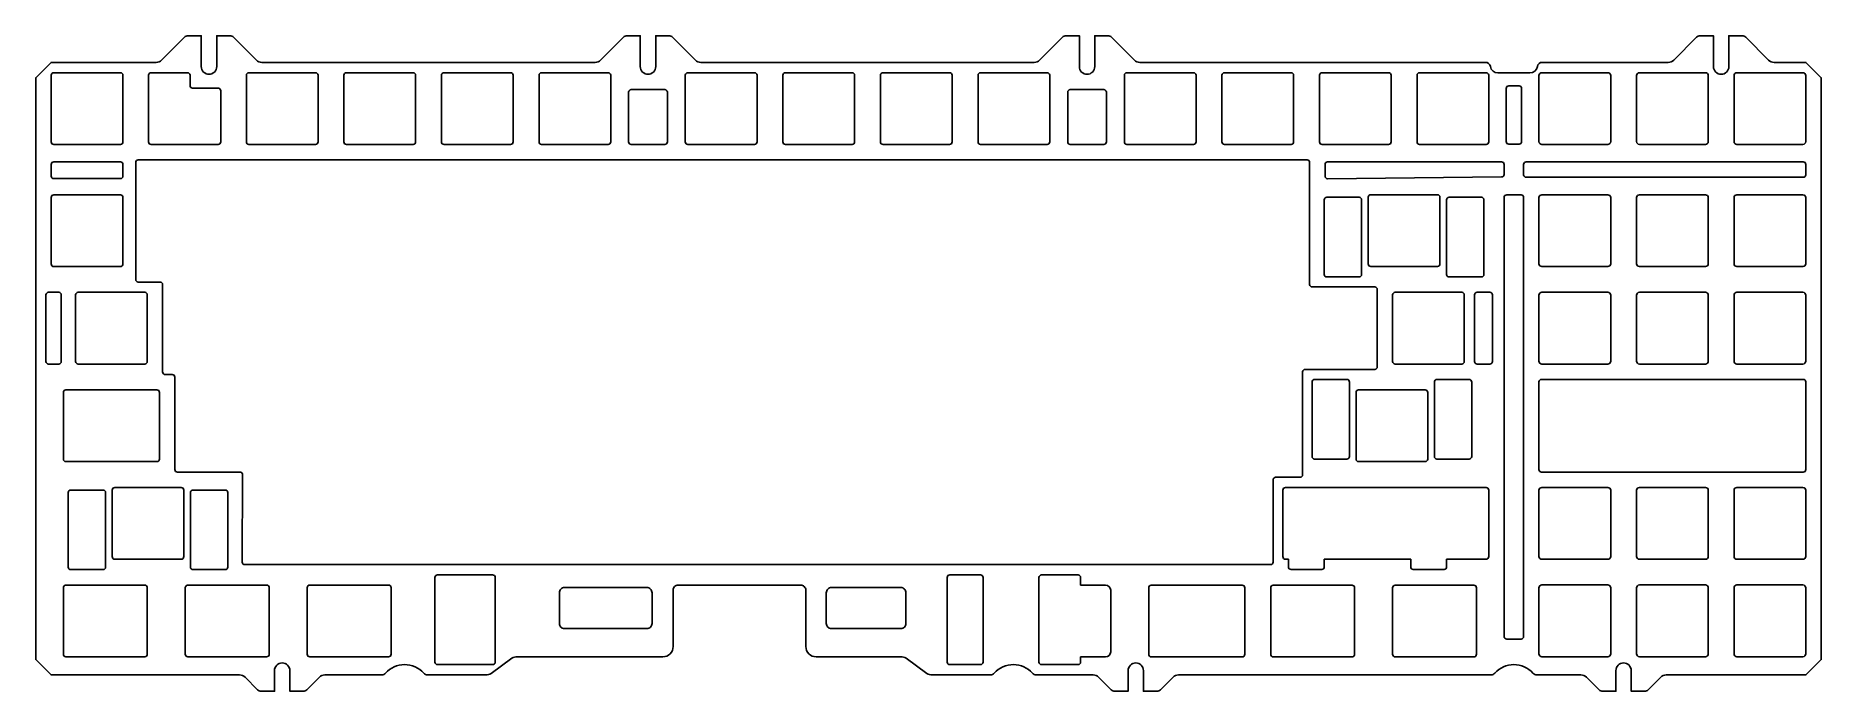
# Model space of a CAD drawing. Header units: inches. Extents: x 71 to 420, y 37 to 165.
import ezdxf

# ---------------------------------------------------------------- set-up
doc = ezdxf.new("R2010")
doc.units = ezdxf.units.IN
doc.header["$MEASUREMENT"] = 0
doc.layers.add('HOLE', color=10, linetype='Continuous')
doc.layers.add('최종보강', color=7, linetype='Continuous')

msp = doc.modelspace()

# ---------------------------------------------------------------- linework, layer by layer
at = {"color": 7}
for p, q in [((74.26, 139.76), (74.26, 137.49)), ((87.76, 140.26), (74.76, 140.26)), ((88.26, 139.76), (88.26, 137.49)), ((90.76, 140.16), (90.76, 117.3)), ((91.26, 140.66), (319.49, 140.66)), ((319.99, 140.16), (319.99, 116.35)), ((322.99, 137.48), (322.99, 139.76)), ((357.46, 140.26), (323.49, 140.26)), ((357.96, 137.82), (357.96, 139.76)), ((361.77, 137.76), (361.77, 139.76)), ((362.27, 140.26), (416.37, 140.26)), ((416.87, 139.76), (416.87, 137.76)), ((87.76, 136.99), (74.76, 136.99)), ((357.47, 137.32), (323.5, 136.98)), ((362.27, 137.26), (416.37, 137.26)), ((91.26, 116.8), (95.52, 116.8)), ((96.02, 116.3), (96.02, 99.25)), ((320.49, 115.85), (332.69, 115.85)), ((333.19, 115.35), (333.19, 100.25)), ((96.52, 98.75), (97.9, 98.75)), ((98.4, 98.25), (98.4, 80.2)), ((318.61, 79.2), (318.61, 99.25)), ((332.69, 99.75), (319.11, 99.75)), ((364.77, 97.3), (364.77, 80.2)), ((416.87, 97.3), (416.87, 80.2)), ((98.9, 79.7), (111.12, 79.7)), ((111.55, 62.15), (111.62, 79.2)), ((312.85, 62.15), (312.85, 78.2)), ((108.75, 75.71), (108.75, 61.17)), ((354.96, 76.2), (354.96, 63.2)), ((112.05, 61.65), (312.35, 61.65)), ((315.81, 62.7), (315.26, 62.7)), ((322.35, 60.7), (316.35, 60.7)), ((339.72, 61.19), (339.72, 62.7))]:
    msp.add_line(p, q, dxfattribs=at)
at = {"color": 7, "linetype": 'Continuous', "lineweight": 25}
for p, q in [((313.35, 78.7), (318.11, 78.7)), ((314.76, 63.2), (314.76, 76.2)), ((315.26, 76.7), (354.46, 76.7)), ((267.64, 59.63), (274.76, 59.63)), ((315.76, 62.7), (315.85, 62.7)), ((315.85, 61.2), (315.85, 62.7)), ((339.72, 62.7), (322.85, 62.7)), ((322.85, 62.7), (322.85, 61.2)), ((354.46, 62.7), (346.73, 62.7)), ((346.73, 62.7), (346.73, 61.19)), ((267.14, 42.63), (267.14, 59.13)), ((275.26, 59.13), (275.26, 57.63)), ((275.26, 57.63), (280.14, 57.63)), ((281.14, 56.63), (281.14, 44.63)), ((267.64, 42.13), (274.76, 42.13)), ((275.26, 42.63), (275.26, 43.63)), ((280.14, 43.63), (275.26, 43.63))]:
    msp.add_line(p, q, dxfattribs=at)
at = {"color": 7}
for points in [[(364.77, 157.11, -0.414214), (365.32, 157.66), (378.22, 157.66, -0.414214), (378.77, 157.11), (378.77, 144.21, -0.414214), (378.22, 143.66), (365.32, 143.66, -0.414214), (364.77, 144.21)], [(397.27, 157.66, -0.414214), (397.82, 157.11), (397.82, 144.21, -0.414214), (397.27, 143.66), (384.37, 143.66, -0.414214), (383.82, 144.21), (383.82, 157.11, -0.414214), (384.37, 157.66)], [(416.32, 157.66, -0.414214), (416.87, 157.11), (416.87, 144.21, -0.414214), (416.32, 143.66), (403.42, 143.66, -0.414214), (402.87, 144.21), (402.87, 157.11, -0.414214), (403.42, 157.66)], [(364.77, 133.28, -0.414214), (365.32, 133.83), (378.22, 133.83, -0.414214), (378.77, 133.28), (378.77, 120.38, -0.414214), (378.22, 119.83), (365.32, 119.83, -0.414214), (364.77, 120.38)], [(397.27, 133.83, -0.414214), (397.82, 133.28), (397.82, 120.38, -0.414214), (397.27, 119.83), (384.37, 119.83, -0.414214), (383.82, 120.38), (383.82, 133.28, -0.414214), (384.37, 133.83)], [(416.32, 133.83, -0.414214), (416.87, 133.28), (416.87, 120.38, -0.414214), (416.32, 119.83), (403.42, 119.83, -0.414214), (402.87, 120.38), (402.87, 133.28, -0.414214), (403.42, 133.83)], [(364.77, 114.25, -0.414214), (365.32, 114.8), (378.22, 114.8, -0.414214), (378.77, 114.25), (378.77, 101.35, -0.414214), (378.22, 100.8), (365.32, 100.8, -0.414214), (364.77, 101.35)], [(397.27, 114.8, -0.414214), (397.82, 114.25), (397.82, 101.35, -0.414214), (397.27, 100.8), (384.37, 100.8, -0.414214), (383.82, 101.35), (383.82, 114.25, -0.414214), (384.37, 114.8)], [(416.32, 114.8, -0.414214), (416.87, 114.25), (416.87, 101.35, -0.414214), (416.32, 100.8), (403.42, 100.8, -0.414214), (402.87, 101.35), (402.87, 114.25, -0.414214), (403.42, 114.8)], [(364.77, 76.15, -0.414214), (365.32, 76.7), (378.22, 76.7, -0.414214), (378.77, 76.15), (378.77, 63.25, -0.414214), (378.22, 62.7), (365.32, 62.7, -0.414214), (364.77, 63.25)], [(397.27, 76.7, -0.414214), (397.82, 76.15), (397.82, 63.25, -0.414214), (397.27, 62.7), (384.37, 62.7, -0.414214), (383.82, 63.25), (383.82, 76.15, -0.414214), (384.37, 76.7)], [(416.32, 76.7, -0.414214), (416.87, 76.15), (416.87, 63.25, -0.414214), (416.32, 62.7), (403.42, 62.7, -0.414214), (402.87, 63.25), (402.87, 76.15, -0.414214), (403.42, 76.7)], [(364.77, 57.12, -0.414214), (365.32, 57.67), (378.22, 57.67, -0.414214), (378.77, 57.12), (378.77, 44.22, -0.414214), (378.22, 43.67), (365.32, 43.67, -0.414214), (364.77, 44.22)], [(397.27, 57.67, -0.414214), (397.82, 57.12), (397.82, 44.22, -0.414214), (397.27, 43.67), (384.37, 43.67, -0.414214), (383.82, 44.22), (383.82, 57.12, -0.414214), (384.37, 57.67)], [(416.32, 57.67, -0.414214), (416.87, 57.12), (416.87, 44.22, -0.414214), (416.32, 43.67), (403.42, 43.67, -0.414214), (402.87, 44.22), (402.87, 57.12, -0.414214), (403.42, 57.67)]]:
    msp.add_lwpolyline(points, format="xyb", close=True, dxfattribs=at)
for centre, start, end in [((74.76, 139.76), 90, 180), ((87.76, 139.76), 0, 90), ((91.26, 140.16), 90, 180), ((319.49, 140.16), 360, 90), ((323.49, 139.76), 90, 180), ((357.46, 139.76), 0, 90), ((362.27, 139.76), 90, 180), ((416.37, 139.76), 0, 90), ((74.76, 137.49), 180, 270), ((87.76, 137.49), 270, 0), ((323.49, 137.48), 180, 270.5705), ((357.46, 137.82), 270.5705, 0), ((362.27, 137.76), 180, 270), ((416.37, 137.76), 270, 0), ((91.26, 117.3), 180, 270), ((95.52, 116.3), 360, 90), ((320.49, 116.35), 180, 270), ((332.69, 115.35), 0, 90), ((96.52, 99.25), 180, 270), ((97.9, 98.25), 0, 90), ((319.11, 99.25), 90, 180), ((332.69, 100.25), 270, 0), ((365.27, 97.3), 90, 180), ((416.37, 97.3), 0, 90), ((98.9, 80.2), 180, 270), ((365.27, 80.2), 180, 270), ((416.37, 80.2), 270, 0), ((111.12, 79.2), 359.7835, 90), ((313.35, 78.2), 89.9999, 180), ((108.25, 75.71), 0, 90), ((354.46, 76.2), 0, 89.9999), ((315.26, 63.2), 180, 270), ((108.25, 61.17), 270, 0), ((112.05, 62.15), 179.7835, 270), ((312.35, 62.15), 270, 0), ((322.35, 61.2), 270, 0), ((340.22, 61.19), 180, 270), ((346.23, 61.19), 270, 0)]:
    msp.add_arc(centre, 0.5, start, end, dxfattribs=at)
at = {"color": 7, "lineweight": 25}
for centre, start, end in [((318.11, 79.2), 269.9999, 0), ((354.46, 63.2), 270, 0), ((316.35, 61.2), 180, 270)]:
    msp.add_arc(centre, 0.5, start, end, dxfattribs=at)
at = {"color": 7, "linetype": 'Continuous', "lineweight": 25}
for centre, radius, start, end in [((315.26, 76.2), 0.5, 89.9999, 180), ((353.96, 75.7), 1, 89.4666, 90), ((267.64, 59.13), 0.5, 90, 180), ((274.76, 59.13), 0.5, 0, 90), ((280.14, 56.63), 1, 0, 90), ((267.64, 42.63), 0.5, 180, 270), ((274.76, 42.63), 0.5, 270, 0), ((280.14, 44.63), 1, 270, 360)]:
    msp.add_arc(centre, radius, start, end, dxfattribs=at)
at = {"layer": 'Defpoints', "color": 7}
for p, q in [((74.26, 144.16), (74.26, 157.16)), ((74.76, 157.66), (87.76, 157.66)), ((88.26, 144.16), (88.26, 157.16)), ((93.26, 144.16), (93.26, 157.16)), ((93.76, 157.66), (100.86, 157.66)), ((101.36, 155.16), (101.36, 157.16)), ((112.36, 144.16), (112.36, 157.16)), ((112.86, 157.66), (125.86, 157.66)), ((126.36, 144.16), (126.36, 157.16)), ((131.41, 144.16), (131.41, 157.16)), ((131.91, 157.66), (144.91, 157.66)), ((145.41, 144.16), (145.41, 157.16)), ((150.46, 144.16), (150.46, 157.16)), ((150.96, 157.66), (163.96, 157.66)), ((164.46, 144.16), (164.46, 157.16)), ((169.51, 144.16), (169.51, 157.16)), ((170.01, 157.66), (183.01, 157.66)), ((183.51, 144.16), (183.51, 157.16)), ((198.08, 144.16), (198.08, 157.16)), ((198.58, 157.66), (211.58, 157.66)), ((212.08, 144.16), (212.08, 157.16)), ((217.13, 144.16), (217.13, 157.16)), ((217.63, 157.66), (230.63, 157.66)), ((231.13, 144.16), (231.13, 157.16)), ((236.18, 144.16), (236.18, 157.16)), ((236.68, 157.66), (249.68, 157.66)), ((250.18, 144.16), (250.18, 157.16)), ((255.23, 144.16), (255.23, 157.16)), ((255.73, 157.66), (268.73, 157.66)), ((269.23, 144.16), (269.23, 157.16)), ((283.81, 144.16), (283.81, 157.16)), ((284.31, 157.66), (297.31, 157.66)), ((297.81, 144.16), (297.81, 157.16)), ((302.86, 144.16), (302.86, 157.16)), ((303.36, 157.66), (316.36, 157.66)), ((316.86, 144.16), (316.86, 157.16)), ((321.91, 144.16), (321.91, 157.16)), ((322.41, 157.66), (335.41, 157.66)), ((335.91, 144.16), (335.91, 157.16)), ((340.96, 144.16), (340.96, 157.16)), ((341.46, 157.66), (354.46, 157.66)), ((354.96, 144.16), (354.96, 157.16)), ((101.86, 154.66), (106.86, 154.66)), ((107.36, 144.16), (107.36, 154.16)), ((187.01, 144.16), (187.01, 153.86)), ((187.51, 154.36), (194.08, 154.36)), ((194.58, 144.16), (194.58, 153.86)), ((272.74, 144.16), (272.74, 153.86)), ((273.24, 154.36), (279.8, 154.36)), ((280.3, 144.16), (280.3, 153.86)), ((358.37, 144.22), (358.37, 154.61)), ((358.87, 155.11), (360.87, 155.11)), ((361.37, 154.61), (361.37, 144.22)), ((74.76, 143.66), (87.76, 143.66)), ((93.76, 143.66), (106.86, 143.66)), ((112.86, 143.66), (125.86, 143.66)), ((131.91, 143.66), (144.91, 143.66)), ((150.96, 143.66), (163.96, 143.66)), ((170.01, 143.66), (183.01, 143.66)), ((187.51, 143.66), (194.08, 143.66)), ((198.58, 143.66), (211.58, 143.66)), ((217.63, 143.66), (230.63, 143.66)), ((236.68, 143.66), (249.68, 143.66)), ((255.73, 143.66), (268.73, 143.66)), ((273.24, 143.66), (279.8, 143.66)), ((284.31, 143.66), (297.31, 143.66)), ((303.36, 143.66), (316.36, 143.66)), ((322.41, 143.66), (335.41, 143.66)), ((341.46, 143.66), (354.46, 143.66)), ((360.87, 143.72), (358.87, 143.72)), ((74.26, 120.33), (74.26, 133.33)), ((74.76, 133.83), (87.76, 133.83)), ((88.26, 120.33), (88.26, 133.33)), ((331.43, 120.35), (331.43, 133.35)), ((331.93, 133.85), (344.93, 133.85)), ((345.43, 120.35), (345.43, 133.35)), ((357.96, 133.33), (357.96, 47.62)), ((361.27, 133.83), (358.46, 133.83)), ((361.77, 47.62), (361.77, 133.33)), ((74.76, 119.83), (87.76, 119.83)), ((331.93, 119.85), (344.93, 119.85)), ((73.23, 101.3), (73.23, 114.3)), ((75.73, 114.8), (73.73, 114.8)), ((76.23, 101.3), (76.23, 114.3)), ((79.02, 101.3), (79.02, 114.3)), ((79.52, 114.8), (92.52, 114.8)), ((93.02, 101.3), (93.02, 114.3)), ((336.19, 101.3), (336.19, 114.3)), ((336.69, 114.8), (349.69, 114.8)), ((350.19, 101.3), (350.19, 114.3)), ((352.19, 114.3), (352.19, 101.3)), ((352.69, 114.8), (355.19, 114.8)), ((355.69, 114.3), (355.69, 101.3)), ((75.73, 100.8), (73.73, 100.8)), ((79.52, 100.8), (92.52, 100.8)), ((336.69, 100.8), (349.69, 100.8)), ((352.69, 100.8), (355.19, 100.8)), ((416.37, 97.8), (365.27, 97.8)), ((76.64, 95.25), (76.64, 82.25)), ((94.9, 95.75), (77.14, 95.75)), ((95.4, 82.25), (95.4, 95.25)), ((329.05, 82.25), (329.05, 95.25)), ((329.55, 95.75), (342.55, 95.75)), ((343.05, 82.25), (343.05, 95.25)), ((77.14, 81.75), (94.9, 81.75)), ((329.55, 81.75), (342.55, 81.75)), ((365.27, 79.7), (416.37, 79.7)), ((86.16, 63.2), (86.16, 76.2)), ((86.66, 76.7), (99.66, 76.7)), ((100.16, 63.2), (100.16, 76.2)), ((86.66, 62.7), (99.66, 62.7)), ((340.22, 60.69), (346.23, 60.69)), ((358.46, 47.12), (361.27, 47.12))]:
    msp.add_line(p, q, dxfattribs=at)
for centre, start, end in [((74.76, 157.16), 90, 180), ((87.76, 157.16), 0, 90), ((93.76, 157.16), 90, 180), ((100.86, 157.16), 0, 90), ((112.86, 157.16), 90, 180), ((125.86, 157.16), 0, 90), ((131.91, 157.16), 90, 180), ((144.91, 157.16), 0, 90), ((150.96, 157.16), 90, 180), ((163.96, 157.16), 0, 90), ((170.01, 157.16), 90, 180), ((183.01, 157.16), 0, 90), ((198.58, 157.16), 90, 180), ((211.58, 157.16), 0, 90), ((217.63, 157.16), 90, 180), ((230.63, 157.16), 0, 90), ((236.68, 157.16), 90, 180), ((249.68, 157.16), 0, 90), ((255.73, 157.16), 90, 180), ((268.73, 157.16), 0, 90), ((284.31, 157.16), 90, 180), ((297.31, 157.16), 0, 90), ((303.36, 157.16), 90, 180), ((316.36, 157.16), 0, 90), ((322.41, 157.16), 90, 180), ((335.41, 157.16), 0, 90), ((341.46, 157.16), 90, 180), ((354.46, 157.16), 0, 90), ((101.86, 155.16), 180, 270), ((106.86, 154.16), 0, 90), ((187.51, 153.86), 90, 180), ((194.08, 153.86), 0, 90), ((273.24, 153.86), 90, 180), ((279.8, 153.86), 0, 90), ((358.87, 154.61), 90, 180), ((360.87, 154.61), 360, 90), ((74.76, 144.16), 180, 270), ((87.76, 144.16), 270, 0), ((93.76, 144.16), 180, 270), ((106.86, 144.16), 270, 0), ((112.86, 144.16), 180, 270), ((125.86, 144.16), 270, 0), ((131.91, 144.16), 180, 270), ((144.91, 144.16), 270, 0), ((150.96, 144.16), 180, 270), ((163.96, 144.16), 270, 0), ((170.01, 144.16), 180, 270), ((183.01, 144.16), 270, 0), ((187.51, 144.16), 180, 270), ((194.08, 144.16), 270, 0), ((198.58, 144.16), 180, 270), ((211.58, 144.16), 270, 0), ((217.63, 144.16), 180, 270), ((230.63, 144.16), 270, 0), ((236.68, 144.16), 180, 270), ((249.68, 144.16), 270, 0), ((255.73, 144.16), 180, 270), ((268.73, 144.16), 270, 0), ((273.24, 144.16), 180, 270), ((279.8, 144.16), 270, 0), ((284.31, 144.16), 180, 270), ((297.31, 144.16), 270, 0), ((303.36, 144.16), 180, 270), ((316.36, 144.16), 270, 0), ((322.41, 144.16), 180, 270), ((335.41, 144.16), 270, 0), ((341.46, 144.16), 180, 270), ((354.46, 144.16), 270, 0), ((358.87, 144.22), 180, 270), ((360.87, 144.22), 270, 360), ((74.76, 133.33), 90, 180), ((87.76, 133.33), 0, 90), ((331.93, 133.35), 90, 180), ((344.93, 133.35), 0, 90), ((358.46, 133.33), 90, 180), ((361.27, 133.33), 0, 90), ((74.76, 120.33), 180, 270), ((87.76, 120.33), 270, 0), ((331.93, 120.35), 180, 270), ((344.93, 120.35), 270, 0), ((73.73, 114.3), 90, 180), ((75.73, 114.3), 0, 90), ((79.52, 114.3), 90, 180), ((92.52, 114.3), 0, 90), ((336.69, 114.3), 90, 180), ((349.69, 114.3), 0, 90), ((352.69, 114.3), 90, 180), ((355.19, 114.3), 0, 90), ((73.73, 101.3), 180, 270), ((75.73, 101.3), 270, 0), ((79.52, 101.3), 180, 270), ((92.52, 101.3), 270, 0), ((336.69, 101.3), 180, 270), ((349.69, 101.3), 270, 0), ((352.69, 101.3), 180, 270), ((355.19, 101.3), 270, 0), ((77.14, 95.25), 90, 180), ((94.9, 95.25), 0, 90), ((329.55, 95.25), 90, 180), ((342.55, 95.25), 0, 90), ((77.14, 82.25), 180, 270), ((94.9, 82.25), 270, 0), ((329.55, 82.25), 180, 270), ((342.55, 82.25), 270, 0), ((86.66, 76.2), 90, 180), ((99.66, 76.2), 0, 90), ((86.66, 63.2), 180, 270), ((99.66, 63.2), 270, 0), ((358.46, 47.62), 180, 270), ((361.27, 47.62), 270, 0)]:
    msp.add_arc(centre, 0.5, start, end, dxfattribs=at)
at = {"layer": 'HOLE', "color": 7}
for p, q in [((322.84, 118.3), (322.84, 132.84)), ((323.34, 133.34), (329.64, 133.34)), ((330.14, 132.84), (330.14, 118.3)), ((346.72, 118.3), (346.72, 132.84)), ((347.22, 133.34), (353.52, 133.34)), ((354.02, 132.84), (354.02, 118.3)), ((329.64, 117.8), (323.34, 117.8)), ((353.52, 117.8), (347.22, 117.8)), ((327.26, 97.79), (320.96, 97.79)), ((351.14, 97.79), (344.84, 97.79)), ((320.46, 97.29), (320.46, 82.75)), ((327.76, 82.75), (327.76, 97.29)), ((344.34, 97.29), (344.34, 82.75)), ((351.64, 82.75), (351.64, 97.29)), ((320.96, 82.25), (327.26, 82.25)), ((344.84, 82.25), (351.14, 82.25)), ((77.58, 61.17), (77.58, 75.71)), ((78.08, 76.21), (84.38, 76.21)), ((84.88, 75.71), (84.88, 61.17)), ((101.45, 61.17), (101.45, 75.71)), ((101.95, 76.21), (108.25, 76.21)), ((84.38, 60.67), (78.08, 60.67)), ((108.25, 60.67), (101.95, 60.67))]:
    msp.add_line(p, q, dxfattribs=at)
for centre, start, end in [((323.34, 132.84), 90, 180), ((329.64, 132.84), 360, 90), ((347.22, 132.84), 90, 180), ((353.52, 132.84), 360, 90), ((323.34, 118.3), 180, 270), ((329.64, 118.3), 270, 360), ((347.22, 118.3), 180, 270), ((353.52, 118.3), 270, 360), ((320.96, 97.29), 90, 180), ((327.26, 97.29), 0, 90), ((344.84, 97.29), 90, 180), ((351.14, 97.29), 0, 90), ((320.96, 82.75), 180, 270), ((327.26, 82.75), 270, 0), ((344.84, 82.75), 180, 270), ((351.14, 82.75), 270, 0), ((78.08, 75.71), 90, 180), ((84.38, 75.71), 360, 90), ((101.95, 75.71), 90, 180), ((78.08, 61.17), 180, 270), ((84.38, 61.17), 270, 360), ((101.95, 61.17), 180, 270)]:
    msp.add_arc(centre, 0.5, start, end, dxfattribs=at)
at = {"layer": '최종보강', "color": 7}
for points in [[(148.19, 40.12), (147.74, 40.12), (159.14, 40.12, 0.136867), (160.17, 40.41), (164.22, 43.36, -0.136867), (165.25, 43.65), (193.7, 43.65, 0.414214), (195.7, 45.65), (195.7, 56.65, -0.414214), (196.7, 57.65), (220.61, 57.65, -0.414214), (221.61, 56.65), (221.61, 45.65, 0.414214), (223.61, 43.65), (240.15, 43.65, -0.136867), (241.18, 43.36), (245.23, 40.41, 0.136867), (246.27, 40.12), (257.67, 40.12, 0.213422), (258.41, 40.46, -0.447214), (265.87, 40.46, 0.213422), (266.61, 40.12), (277.72, 40.12, -0.198912), (278.78, 39.68), (281.25, 37.22, 0.198912), (281.96, 36.92), (284.54, 36.92), (284.54, 40.95, -1), (287.54, 40.95), (287.54, 36.92), (290.13, 36.92, 0.198912), (290.84, 37.22), (293.31, 39.68, -0.198912), (294.37, 40.12), (355.39, 40.12, 0.213422), (356.14, 40.46, -0.447214), (363.59, 40.46, 0.213422), (364.34, 40.12), (372.97, 40.12, -0.198912), (374.03, 39.68), (376.5, 37.22, 0.198912), (377.21, 36.92), (379.79, 36.92), (379.79, 40.95, -1), (382.79, 40.95), (382.79, 36.92), (385.38, 36.92, 0.198912), (386.09, 37.22), (388.56, 39.68, -0.198912), (389.62, 40.12), (416.89, 40.12), (419.89, 43.12), (419.89, 156.69), (416.89, 159.69), (410.67, 159.69, -0.198912), (409.61, 160.12), (405.14, 164.59, 0.198912), (404.43, 164.89), (401.84, 164.89), (401.84, 158.86, -1), (398.84, 158.86), (398.84, 164.89), (396.26, 164.89, 0.198912), (395.55, 164.59), (391.08, 160.12, -0.198912), (390.02, 159.69), (365.43, 159.69, 0.365019), (364.45, 158.86, -0.365019), (362.97, 157.61), (356.76, 157.61, -0.365019), (355.28, 158.86, 0.365019), (354.29, 159.69), (286.84, 159.69, -0.198912), (285.78, 160.12), (281.31, 164.59, 0.198912), (280.61, 164.89), (278.02, 164.89), (278.02, 158.86, -1), (275.02, 158.86), (275.02, 164.89), (272.43, 164.89, 0.198912), (271.73, 164.59), (267.26, 160.12, -0.198912), (266.2, 159.69), (201.12, 159.69, -0.198912), (200.06, 160.12), (195.59, 164.59, 0.198912), (194.88, 164.89), (192.29, 164.89), (192.29, 158.86, -1), (189.29, 158.86), (189.29, 164.89), (186.71, 164.89, 0.198912), (186, 164.59), (181.53, 160.12, -0.198912), (180.47, 159.69), (115.39, 159.69, -0.198912), (114.33, 160.12), (109.86, 164.59, 0.198912), (109.16, 164.89), (106.57, 164.89), (106.57, 158.86, -1), (103.57, 158.86), (103.57, 164.89), (100.98, 164.89, 0.198912), (100.28, 164.59), (95.81, 160.12, -0.198912), (94.75, 159.69), (74.23, 159.69), (71.23, 156.69), (71.23, 43.12), (74.23, 40.12), (111.04, 40.12, -0.198912), (112.1, 39.68), (114.56, 37.22, 0.198912), (115.27, 36.92), (117.86, 36.92), (117.86, 40.95, -1), (120.86, 40.95), (120.86, 36.92), (123.44, 36.92, 0.198912), (124.15, 37.22), (126.62, 39.68, -0.198912), (127.68, 40.12), (138.79, 40.12, 0.213422), (139.54, 40.46, -0.447214), (146.99, 40.46, 0.213422), (147.74, 40.12, -0.213422), (146.99, 40.46, 0.447214), (139.54, 40.46, -0.213422), (138.79, 40.12), (127.68, 40.12, 0.198912), (126.62, 39.68), (124.15, 37.22, -0.198912), (123.44, 36.92), (121.36, 36.92)], [(117.36, 36.92), (115.27, 36.92, -0.198912), (114.56, 37.22), (112.1, 39.68, 0.198912), (111.04, 40.12), (74.23, 40.12), (71.23, 43.12), (71.23, 156.69), (74.23, 159.69), (94.75, 159.69, 0.198912), (95.81, 160.12), (100.28, 164.59, -0.198912), (100.98, 164.89), (103.07, 164.89)], [(103.57, 164.39), (103.57, 158.86, 1), (106.57, 158.86), (106.57, 164.39)], [(107.07, 164.89), (109.16, 164.89, -0.198912), (109.86, 164.59), (114.33, 160.12, 0.198912), (115.39, 159.69), (180.47, 159.69, 0.198912), (181.53, 160.12), (186, 164.59, -0.198912), (186.71, 164.89), (188.79, 164.89)], [(189.29, 164.39), (189.29, 158.86, 1), (192.29, 158.86), (192.29, 164.39)], [(192.79, 164.89), (194.88, 164.89, -0.198912), (195.59, 164.59), (200.06, 160.12, 0.198912), (201.12, 159.69), (266.2, 159.69, 0.198912), (267.26, 160.12), (271.73, 164.59, -0.198912), (272.43, 164.89), (274.52, 164.89)], [(275.02, 164.39), (275.02, 158.86, 1), (278.02, 158.86)], [(278.52, 164.89), (280.61, 164.89, -0.198912), (281.31, 164.59), (285.78, 160.12, 0.198912), (286.84, 159.69), (354.29, 159.69, -0.365019), (355.28, 158.86, 0.365019), (356.76, 157.61), (362.97, 157.61, 0.365019), (364.45, 158.86, -0.365019), (365.43, 159.69), (390.02, 159.69, 0.198912), (391.08, 160.12), (395.55, 164.59, -0.198912), (396.26, 164.89), (398.34, 164.89)], [(402.34, 164.89), (404.43, 164.89, -0.198912), (405.14, 164.59), (409.61, 160.12, 0.198912), (410.67, 159.69), (416.89, 159.69), (419.89, 156.69), (419.89, 43.12), (416.89, 40.12), (389.62, 40.12, 0.198912), (388.56, 39.68), (386.09, 37.22, -0.198912), (385.38, 36.92), (383.29, 36.92)], [(398.84, 164.39), (398.84, 158.86, 1), (401.84, 158.86), (401.84, 164.39)], [(240.15, 49.17), (226.61, 49.17, -0.414214), (225.61, 50.17), (225.61, 56.17, -0.414214), (226.61, 57.17), (240.15, 57.17)], [(240.15, 57.17, -0.414214), (241.15, 56.17), (241.15, 50.17, -0.414214), (240.15, 49.17)], [(120.86, 37.42), (120.86, 40.95, 1), (117.86, 40.95), (117.86, 37.42)], [(287.54, 37.42), (287.54, 40.95, 1), (284.54, 40.95), (284.54, 37.42)], [(379.29, 36.92), (377.21, 36.92, -0.198912), (376.5, 37.22), (374.03, 39.68, 0.198912), (372.97, 40.12), (364.34, 40.12, -0.213422), (363.59, 40.46, 0.447214), (356.14, 40.46, -0.213422), (355.39, 40.12), (294.37, 40.12, 0.198912), (293.31, 39.68), (290.84, 37.22, -0.198912), (290.13, 36.92), (288.04, 36.92)], [(284.04, 36.92), (281.96, 36.92, -0.198912), (281.25, 37.22), (278.78, 39.68, 0.198912), (277.72, 40.12)]]:
    msp.add_lwpolyline(points, format="xyb", dxfattribs=at)
msp.add_lwpolyline([(278.02, 158.86), (278.02, 164.39)], dxfattribs=at)
for points in [[(149.19, 59.15), (149.19, 42.63, 0.414214), (149.69, 42.13), (160.46, 42.13, 0.414214), (160.96, 42.63), (160.96, 59.14, 0.414201), (160.46, 59.64), (149.69, 59.65, 0.414226)], [(256.21, 59.14), (256.21, 42.63, -0.414214), (255.71, 42.13), (249.71, 42.13, -0.414214), (249.21, 42.63), (249.21, 59.14, -0.414226), (249.71, 59.64), (255.71, 59.64, -0.414201)], [(76.63, 44.15, 0.414214), (77.13, 43.65), (92.52, 43.65, 0.414214), (93.02, 44.15), (93.02, 57.15, 0.414214), (92.52, 57.65), (77.13, 57.65, 0.414214), (76.63, 57.15)], [(100.94, 57.65, 0.414214), (100.44, 57.15), (100.44, 44.15, 0.414214), (100.94, 43.65), (116.33, 43.65, 0.414214), (116.83, 44.15), (116.83, 57.15, 0.414214), (116.33, 57.65)], [(124.25, 44.15, 0.414214), (124.75, 43.65), (140.14, 43.65, 0.414214), (140.64, 44.15), (140.64, 57.15, 0.414214), (140.14, 57.65), (124.75, 57.65, 0.414214), (124.25, 57.15)], [(190.58, 57.17, -0.414214), (191.58, 56.17), (191.58, 50.17, -0.414214), (190.58, 49.17), (174.48, 49.17, -0.414214), (173.48, 50.17), (173.48, 56.17, -0.414214), (174.48, 57.17)], [(288.57, 57.14), (288.57, 44.14, 0.414214), (289.07, 43.64), (306.83, 43.64, 0.414214), (307.33, 44.14), (307.33, 57.14, 0.414214), (306.83, 57.64), (289.07, 57.64, 0.414214)], [(328.76, 44.14), (328.76, 57.14, 0.414214), (328.26, 57.64), (312.88, 57.64, 0.414214), (312.38, 57.14), (312.38, 44.14, 0.414214), (312.88, 43.64), (328.26, 43.64, 0.414214)], [(336.19, 57.14), (336.19, 44.14, 0.414214), (336.69, 43.64), (352.07, 43.64, 0.414214), (352.57, 44.14), (352.57, 57.14, 0.414214), (352.07, 57.64), (336.69, 57.64, 0.414214)]]:
    msp.add_lwpolyline(points, format="xyb", close=True, dxfattribs=at)

doc.saveas('drawing.dxf')
